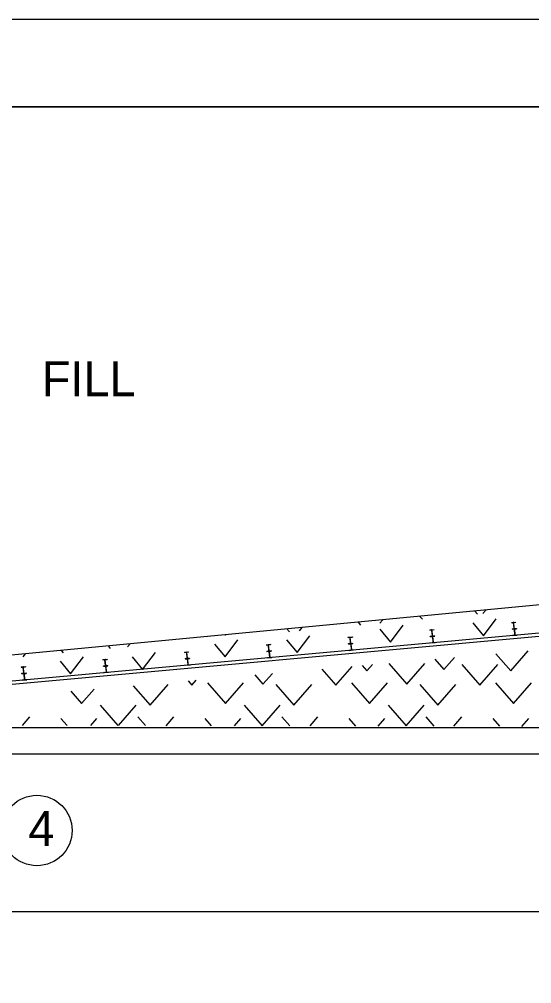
# Model space of a CAD drawing. Extents: x 918 to 1082, y 999 to 1322.
# Drawn here: x 1013.9 to 1016.83, y 1216.49 to 1222 of the extents above; entities that cross this region are included whole.
import ezdxf

# ---------------------------------------------------------------- set-up
doc = ezdxf.new("R2010")
doc.units = 0
for name, color, linetype in [('1', 7, 'Continuous'), ('10', 7, 'Continuous'), ('11', 7, 'Continuous'), ('5', 7, 'Continuous')]:
    doc.layers.add(name, color=color, linetype=linetype)

msp = doc.modelspace()

# ---------------------------------------------------------------- linework, layer by layer
at = {"layer": '1'}
for p, q in [((1020.6623, 1219.0164), (1009.4999, 1217.9552)), ((1020.6782, 1218.8416), (1009.4999, 1217.8254)), ((1020.6782, 1218.8213), (1009.4999, 1217.8052)), ((1016.2432, 1218.5138), (1016.268, 1218.516)), ((1016.2432, 1218.5138), (1016.2433, 1218.5126)), ((1016.2433, 1218.5126), (1016.2536, 1218.5135)), ((1016.2582, 1218.4802), (1016.2553, 1218.5122)), ((1016.2593, 1218.4803), (1016.2565, 1218.5122)), ((1016.2578, 1218.5139), (1016.2682, 1218.5149)), ((1016.268, 1218.516), (1016.2682, 1218.5149)), ((1016.71, 1218.5562), (1016.7349, 1218.5584)), ((1016.71, 1218.5562), (1016.7101, 1218.555)), ((1016.7101, 1218.555), (1016.7205, 1218.5559)), ((1016.7133, 1218.52), (1016.7237, 1218.5209)), ((1016.7134, 1218.5189), (1016.7133, 1218.52)), ((1016.7134, 1218.5189), (1016.7383, 1218.5212)), ((1016.7134, 1218.5189), (1016.7135, 1218.5177)), ((1016.7135, 1218.5177), (1016.7238, 1218.5187)), ((1016.725, 1218.5227), (1016.7222, 1218.5546)), ((1016.7263, 1218.5228), (1016.7233, 1218.5547)), ((1016.7248, 1218.5564), (1016.735, 1218.5573)), ((1016.7255, 1218.5172), (1016.7284, 1218.4853)), ((1016.7268, 1218.5173), (1016.7296, 1218.4854)), ((1016.7279, 1218.5213), (1016.7383, 1218.5223)), ((1016.7282, 1218.519), (1016.7384, 1218.5199)), ((1016.7349, 1218.5584), (1016.735, 1218.5573)), ((1016.7383, 1218.5212), (1016.7383, 1218.5223)), ((1016.7383, 1218.5212), (1016.7384, 1218.5199)), ((1015.7763, 1218.4713), (1015.8013, 1218.4736)), ((1015.7763, 1218.4713), (1015.7764, 1218.4702)), ((1015.7764, 1218.4702), (1015.7868, 1218.4711)), ((1015.7913, 1218.4378), (1015.7885, 1218.4697)), ((1015.7925, 1218.4379), (1015.7897, 1218.4698)), ((1015.791, 1218.4715), (1015.8013, 1218.4724)), ((1015.8013, 1218.4736), (1015.8013, 1218.4724)), ((1016.2464, 1218.4776), (1016.2568, 1218.4785)), ((1016.2465, 1218.4764), (1016.2464, 1218.4776)), ((1016.2465, 1218.4764), (1016.2714, 1218.4787)), ((1016.2465, 1218.4764), (1016.2467, 1218.4753)), ((1016.2467, 1218.4753), (1016.257, 1218.4762)), ((1016.2587, 1218.4748), (1016.2615, 1218.4429)), ((1016.2598, 1218.4749), (1016.2628, 1218.443)), ((1016.261, 1218.4789), (1016.2713, 1218.4798)), ((1016.2613, 1218.4766), (1016.2715, 1218.4775)), ((1016.2714, 1218.4787), (1016.2713, 1218.4798)), ((1016.2714, 1218.4787), (1016.2715, 1218.4775)), ((1016.7167, 1218.4827), (1016.727, 1218.4837)), ((1016.7168, 1218.4815), (1016.7167, 1218.4827)), ((1016.7168, 1218.4815), (1016.7418, 1218.4838)), ((1016.7313, 1218.484), (1016.7416, 1218.4849)), ((1016.7418, 1218.4838), (1016.7416, 1218.4849)), ((1015.3095, 1218.4289), (1015.3344, 1218.4312)), ((1015.3095, 1218.4289), (1015.3096, 1218.4277)), ((1015.3096, 1218.4277), (1015.32, 1218.4287)), ((1015.3245, 1218.3953), (1015.3217, 1218.4273)), ((1015.3258, 1218.3954), (1015.3228, 1218.4273)), ((1015.3243, 1218.4291), (1015.3345, 1218.43)), ((1015.3344, 1218.4312), (1015.3345, 1218.43)), ((1015.7796, 1218.4352), (1015.79, 1218.4361)), ((1015.7798, 1218.434), (1015.7796, 1218.4352)), ((1015.7798, 1218.434), (1015.8046, 1218.4363)), ((1015.7798, 1218.434), (1015.7798, 1218.4328)), ((1015.7798, 1218.4328), (1015.7902, 1218.4338)), ((1015.783, 1218.3978), (1015.7933, 1218.3988)), ((1015.7831, 1218.3967), (1015.783, 1218.3978)), ((1015.7831, 1218.3967), (1015.808, 1218.3989)), ((1015.7918, 1218.4323), (1015.7948, 1218.4004)), ((1015.793, 1218.4324), (1015.7959, 1218.4006)), ((1015.7943, 1218.4364), (1015.8045, 1218.4374)), ((1015.7945, 1218.4342), (1015.8048, 1218.4351)), ((1015.7976, 1218.3992), (1015.8079, 1218.4001)), ((1015.8046, 1218.4363), (1015.8045, 1218.4374)), ((1015.8046, 1218.4363), (1015.8048, 1218.4351)), ((1015.808, 1218.3989), (1015.8079, 1218.4001)), ((1016.2498, 1218.4403), (1016.2602, 1218.4412)), ((1016.2499, 1218.4391), (1016.2498, 1218.4403)), ((1016.2499, 1218.4391), (1016.2748, 1218.4413)), ((1016.2644, 1218.4416), (1016.2748, 1218.4425)), ((1016.2748, 1218.4413), (1016.2748, 1218.4425)), ((1014.3759, 1218.344), (1014.4008, 1218.3463)), ((1014.3759, 1218.344), (1014.376, 1218.3428)), ((1014.376, 1218.3428), (1014.3863, 1218.3438)), ((1014.3909, 1218.3104), (1014.388, 1218.3424)), ((1014.3921, 1218.3106), (1014.3893, 1218.3424)), ((1014.3906, 1218.3442), (1014.4009, 1218.3452)), ((1014.4008, 1218.3463), (1014.4009, 1218.3452)), ((1014.8428, 1218.3864), (1014.8676, 1218.3887)), ((1014.8428, 1218.3864), (1014.8428, 1218.3853)), ((1014.8428, 1218.3853), (1014.8532, 1218.3862)), ((1014.846, 1218.3503), (1014.8563, 1218.3512)), ((1014.8461, 1218.3492), (1014.846, 1218.3503)), ((1014.8461, 1218.3492), (1014.871, 1218.3514)), ((1014.8461, 1218.3492), (1014.8463, 1218.3479)), ((1014.8463, 1218.3479), (1014.8565, 1218.3489)), ((1014.8578, 1218.3529), (1014.8548, 1218.3848)), ((1014.8589, 1218.353), (1014.856, 1218.3849)), ((1014.8574, 1218.3867), (1014.8678, 1218.3876)), ((1014.8583, 1218.3474), (1014.8611, 1218.3156)), ((1014.8594, 1218.3476), (1014.8623, 1218.3157)), ((1014.8606, 1218.3516), (1014.8709, 1218.3525)), ((1014.8608, 1218.3493), (1014.8711, 1218.3502)), ((1014.8676, 1218.3887), (1014.8678, 1218.3876)), ((1014.871, 1218.3514), (1014.8709, 1218.3525)), ((1014.871, 1218.3514), (1014.8711, 1218.3502)), ((1015.3128, 1218.3927), (1015.3232, 1218.3937)), ((1015.3129, 1218.3916), (1015.3128, 1218.3927)), ((1015.3129, 1218.3916), (1015.3378, 1218.3938)), ((1015.3129, 1218.3916), (1015.313, 1218.3904)), ((1015.313, 1218.3904), (1015.3233, 1218.3913)), ((1015.3162, 1218.3554), (1015.3265, 1218.3563)), ((1015.3163, 1218.3542), (1015.3162, 1218.3554)), ((1015.3163, 1218.3542), (1015.3413, 1218.3564)), ((1015.325, 1218.3899), (1015.3279, 1218.358)), ((1015.3263, 1218.39), (1015.3291, 1218.3582)), ((1015.3274, 1218.394), (1015.3378, 1218.3949)), ((1015.3277, 1218.3917), (1015.3379, 1218.3927)), ((1015.3308, 1218.3567), (1015.3411, 1218.3577)), ((1015.3378, 1218.3938), (1015.3378, 1218.3949)), ((1015.3378, 1218.3938), (1015.3379, 1218.3927)), ((1015.3413, 1218.3564), (1015.3411, 1218.3577)), ((1013.909, 1218.3016), (1013.9339, 1218.3038)), ((1013.909, 1218.3016), (1013.9091, 1218.3004)), ((1013.9091, 1218.3004), (1013.9195, 1218.3013)), ((1013.924, 1218.268), (1013.9212, 1218.2999)), ((1013.9253, 1218.2682), (1013.9223, 1218.3)), ((1013.9238, 1218.3018), (1013.934, 1218.3027)), ((1013.9339, 1218.3038), (1013.934, 1218.3027)), ((1014.3792, 1218.3078), (1014.3895, 1218.3088)), ((1014.3793, 1218.3067), (1014.3792, 1218.3078)), ((1014.3793, 1218.3067), (1014.4042, 1218.3089)), ((1014.3793, 1218.3067), (1014.3794, 1218.3055)), ((1014.3794, 1218.3055), (1014.3898, 1218.3064)), ((1014.3914, 1218.305), (1014.3943, 1218.2732)), ((1014.3926, 1218.3052), (1014.3955, 1218.2733)), ((1014.3938, 1218.3092), (1014.4041, 1218.3101)), ((1014.394, 1218.3068), (1014.4043, 1218.3078)), ((1014.4042, 1218.3089), (1014.4041, 1218.3101)), ((1014.4042, 1218.3089), (1014.4043, 1218.3078)), ((1014.8493, 1218.3129), (1014.8598, 1218.3139)), ((1014.8495, 1218.3118), (1014.8493, 1218.3129)), ((1014.8495, 1218.3118), (1014.8744, 1218.314)), ((1014.864, 1218.3143), (1014.8743, 1218.3152)), ((1014.8744, 1218.314), (1014.8743, 1218.3152)), ((1013.9123, 1218.2654), (1013.9227, 1218.2663)), ((1013.9124, 1218.2643), (1013.9123, 1218.2654)), ((1013.9124, 1218.2643), (1013.9373, 1218.2665)), ((1013.9124, 1218.2643), (1013.9125, 1218.2631)), ((1013.9125, 1218.2631), (1013.9228, 1218.264)), ((1013.9245, 1218.2626), (1013.9274, 1218.2307)), ((1013.9258, 1218.2627), (1013.9286, 1218.2308)), ((1013.9269, 1218.2667), (1013.9373, 1218.2677)), ((1013.9272, 1218.2644), (1013.9374, 1218.2653)), ((1013.9373, 1218.2665), (1013.9373, 1218.2677)), ((1013.9373, 1218.2665), (1013.9374, 1218.2653)), ((1014.3825, 1218.2705), (1014.3929, 1218.2714)), ((1014.3827, 1218.2693), (1014.3825, 1218.2705)), ((1014.3827, 1218.2693), (1014.4076, 1218.2716)), ((1014.3972, 1218.2718), (1014.4075, 1218.2728)), ((1014.4076, 1218.2716), (1014.4075, 1218.2728)), ((1013.9157, 1218.2281), (1013.926, 1218.229)), ((1013.9158, 1218.2269), (1013.9157, 1218.2281)), ((1013.9158, 1218.2269), (1013.9408, 1218.2292)), ((1013.9303, 1218.2294), (1013.9406, 1218.2303)), ((1013.9408, 1218.2292), (1013.9406, 1218.2303)), ((1011.15, 1217.9552), (1020.6782, 1217.9552)), ((1009.6105, 1217.8052), (1020.6782, 1217.8052)), ((1007.2032, 1216.9052), (1020.6782, 1216.9052))]:
    msp.add_line(p, q, dxfattribs=at)
for points in [[(1016.4904, 1218.5529), (1016.5509, 1218.4803), (1016.6235, 1218.5772)], [(1015.9582, 1218.5167), (1016.0187, 1218.444), (1016.0913, 1218.5409)], [(1015.0145, 1218.4319), (1015.075, 1218.3593), (1015.1476, 1218.4562)], [(1015.4258, 1218.4561), (1015.4863, 1218.3834), (1015.5589, 1218.4803)], [(1014.1314, 1218.335), (1014.1919, 1218.2623), (1014.2645, 1218.3593)], [(1014.5428, 1218.3593), (1014.6033, 1218.2866), (1014.6758, 1218.3835)]]:
    msp.add_lwpolyline(points, dxfattribs=at)
msp.add_circle((1013.9994, 1217.3679), 0.201, dxfattribs=at)
for centre, start, end in [((1016.2537, 1218.512), 5.1943, 95.1943), ((1016.258, 1218.5123), 95.1943, 185.1943), ((1016.7206, 1218.5544), 5.1943, 95.1943), ((1016.7248, 1218.5548), 95.1943, 185.1943), ((1016.7235, 1218.5225), 275.1943, 5.1943), ((1016.724, 1218.5171), 5.1943, 95.1943), ((1016.7277, 1218.5229), 185.1943, 275.1943), ((1016.7282, 1218.5174), 95.1943, 185.1943), ((1015.7869, 1218.4695), 5.1943, 95.1943), ((1015.7911, 1218.4699), 95.1943, 185.1943), ((1016.2566, 1218.4801), 275.1943, 5.1943), ((1016.2571, 1218.4746), 5.1943, 95.1943), ((1016.2609, 1218.4804), 185.1943, 275.1943), ((1016.2614, 1218.475), 95.1943, 185.1943), ((1016.7269, 1218.4852), 275.1943, 5.1943), ((1016.7311, 1218.4855), 185.1943, 275.1943), ((1015.3201, 1218.4271), 5.1943, 95.1943), ((1015.3243, 1218.4275), 95.1943, 185.1943), ((1015.7898, 1218.4376), 275.1943, 5.1943), ((1015.7903, 1218.4322), 5.1943, 95.1943), ((1015.794, 1218.438), 185.1943, 275.1943), ((1015.7945, 1218.4326), 95.1943, 185.1943), ((1015.7932, 1218.4003), 275.1943, 5.1943), ((1015.7974, 1218.4007), 185.1943, 275.1943), ((1016.26, 1218.4427), 275.1943, 5.1943), ((1016.2643, 1218.4431), 185.1943, 275.1943), ((1014.3864, 1218.3422), 5.1943, 95.1943), ((1014.3907, 1218.3426), 95.1943, 185.1943), ((1014.8532, 1218.3846), 5.1943, 95.1943), ((1014.8575, 1218.385), 95.1943, 185.1943), ((1014.8561, 1218.3527), 275.1943, 5.1943), ((1014.8566, 1218.3473), 5.1943, 95.1943), ((1014.8604, 1218.3531), 185.1943, 275.1943), ((1014.8609, 1218.3477), 95.1943, 185.1943), ((1015.323, 1218.3952), 275.1943, 5.1943), ((1015.3235, 1218.3897), 5.1943, 95.1943), ((1015.3272, 1218.3956), 185.1943, 275.1943), ((1015.3277, 1218.3901), 95.1943, 185.1943), ((1015.3264, 1218.3578), 275.1943, 5.1943), ((1015.3306, 1218.3582), 185.1943, 275.1943), ((1013.9196, 1218.2998), 5.1943, 95.1943), ((1013.9238, 1218.3002), 95.1943, 185.1943), ((1014.3893, 1218.3103), 275.1943, 5.1943), ((1014.3898, 1218.3049), 5.1943, 95.1943), ((1014.3936, 1218.3107), 185.1943, 275.1943), ((1014.3941, 1218.3053), 95.1943, 185.1943), ((1014.8595, 1218.3154), 275.1943, 5.1943), ((1014.8638, 1218.3158), 185.1943, 275.1943), ((1013.9225, 1218.2679), 275.1943, 5.1943), ((1013.923, 1218.2624), 5.1943, 95.1943), ((1013.9267, 1218.2683), 185.1943, 275.1943), ((1013.9272, 1218.2628), 95.1943, 185.1943), ((1014.3927, 1218.273), 275.1943, 5.1943), ((1014.397, 1218.2734), 185.1943, 275.1943), ((1013.9259, 1218.2305), 275.1943, 5.1943), ((1013.9301, 1218.2309), 185.1943, 275.1943)]:
    msp.add_arc(centre, 0.00156, start, end, dxfattribs=at)
at = {"layer": '10'}
for p, q in [((1000, 1222), (1036, 1222)), ((1007, 1221.5), (1035.5, 1221.5))]:
    msp.add_line(p, q, dxfattribs=at)
at = {"layer": '11'}
msp.add_lwpolyline([(1007, 1200.5), (1035.5, 1200.5), (1035.5, 1221.5), (1007, 1221.5)], close=True, dxfattribs=at)
at = {"layer": '5'}
for p, q in [((1016.5003, 1218.6208), (1016.5152, 1218.6037)), ((1016.546, 1218.6066), (1016.5636, 1218.6268)), ((1015.9588, 1218.5514), (1015.9757, 1218.5708)), ((1016.1873, 1218.5908), (1016.2017, 1218.5743)), ((1015.4278, 1218.5188), (1015.4416, 1218.5029)), ((1015.4986, 1218.5083), (1015.515, 1218.5271)), ((1015.8343, 1218.5574), (1015.8485, 1218.5411)), ((1015.0749, 1218.4853), (1015.0768, 1218.483)), ((1015.0768, 1218.483), (1015.0791, 1218.4856)), ((1014.4054, 1218.4216), (1014.4183, 1218.4068)), ((1014.5168, 1218.4161), (1014.5322, 1218.4336)), ((1013.9202, 1218.3601), (1013.9348, 1218.3768)), ((1014.1374, 1218.3961), (1014.15, 1218.3817)), ((1016.2722, 1218.3468), (1016.3238, 1218.2875)), ((1016.3238, 1218.2875), (1016.3839, 1218.3566)), ((1016.6205, 1218.3774), (1016.7063, 1218.2791)), ((1016.7063, 1218.2791), (1016.8062, 1218.3938)), ((1015.6272, 1218.2899), (1015.707, 1218.1983)), ((1015.707, 1218.1983), (1015.8003, 1218.3052)), ((1015.8568, 1218.3102), (1015.8839, 1218.2791)), ((1015.8839, 1218.2791), (1015.9155, 1218.3153)), ((1016.0103, 1218.3213), (1016.1131, 1218.2033)), ((1016.1131, 1218.2033), (1016.2159, 1218.3213)), ((1016.4265, 1218.3162), (1016.5293, 1218.1983)), ((1016.5293, 1218.1983), (1016.6321, 1218.3162)), ((1015.2448, 1218.2563), (1015.2908, 1218.2033)), ((1015.2908, 1218.2033), (1015.3447, 1218.265)), ((1014.5486, 1218.1949), (1014.6455, 1218.0837)), ((1014.6455, 1218.0837), (1014.7483, 1218.2016)), ((1014.8635, 1218.2227), (1014.8848, 1218.1983)), ((1014.8848, 1218.1983), (1014.9096, 1218.2267)), ((1014.9741, 1218.2117), (1015.0768, 1218.0938)), ((1015.0768, 1218.0938), (1015.1797, 1218.2117)), ((1015.365, 1218.2016), (1015.4678, 1218.0837)), ((1015.4678, 1218.0837), (1015.5706, 1218.2016)), ((1015.7963, 1218.2117), (1015.8991, 1218.0938)), ((1015.8991, 1218.0938), (1016.0019, 1218.2117)), ((1016.1873, 1218.2016), (1016.29, 1218.0837)), ((1016.29, 1218.0837), (1016.3928, 1218.2016)), ((1016.6186, 1218.2117), (1016.7214, 1218.0938)), ((1016.7214, 1218.0938), (1016.8242, 1218.2117)), ((1014.1937, 1218.1637), (1014.2546, 1218.0938)), ((1014.2546, 1218.0938), (1014.3256, 1218.1753)), ((1014.3608, 1218.0837), (1014.4624, 1217.967)), ((1014.4646, 1217.967), (1014.5663, 1218.0837)), ((1015.183, 1218.0837), (1015.2858, 1217.9658)), ((1015.2858, 1217.9658), (1015.3886, 1218.0837)), ((1016.0053, 1218.0837), (1016.1081, 1217.9658)), ((1016.1081, 1217.9658), (1016.2108, 1218.0837)), ((1013.9177, 1217.968), (1013.9598, 1218.0163)), ((1014.5764, 1218.0163), (1014.6196, 1217.9667)), ((1014.7386, 1217.9665), (1014.782, 1218.0163)), ((1015.3987, 1218.0163), (1015.4433, 1217.9651)), ((1015.5595, 1217.9649), (1015.6043, 1218.0163)), ((1016.2209, 1218.0163), (1016.2668, 1217.9636)), ((1016.3804, 1217.9633), (1016.4265, 1218.0163)), ((1014.1367, 1218.0078), (1014.1718, 1217.9676)), ((1014.3068, 1217.9673), (1014.3422, 1218.0078)), ((1014.9589, 1218.0078), (1014.9954, 1217.966)), ((1015.1278, 1217.9658), (1015.1645, 1218.0078)), ((1015.7812, 1218.0078), (1015.819, 1217.9644)), ((1015.9487, 1217.9642), (1015.9868, 1218.0078)), ((1016.6034, 1218.0078), (1016.6427, 1217.9628)), ((1016.7696, 1217.9626), (1016.809, 1218.0078))]:
    msp.add_line(p, q, dxfattribs=at)

# ---------------------------------------------------------------- texts
at = {"layer": '1'}
for s, p in [('FILL', (1014.0273, 1219.8472)), ('4', (1013.9508, 1217.2796))]:
    msp.add_text(s, height=0.2, dxfattribs=at).set_placement(p)

doc.saveas('drawing.dxf')
